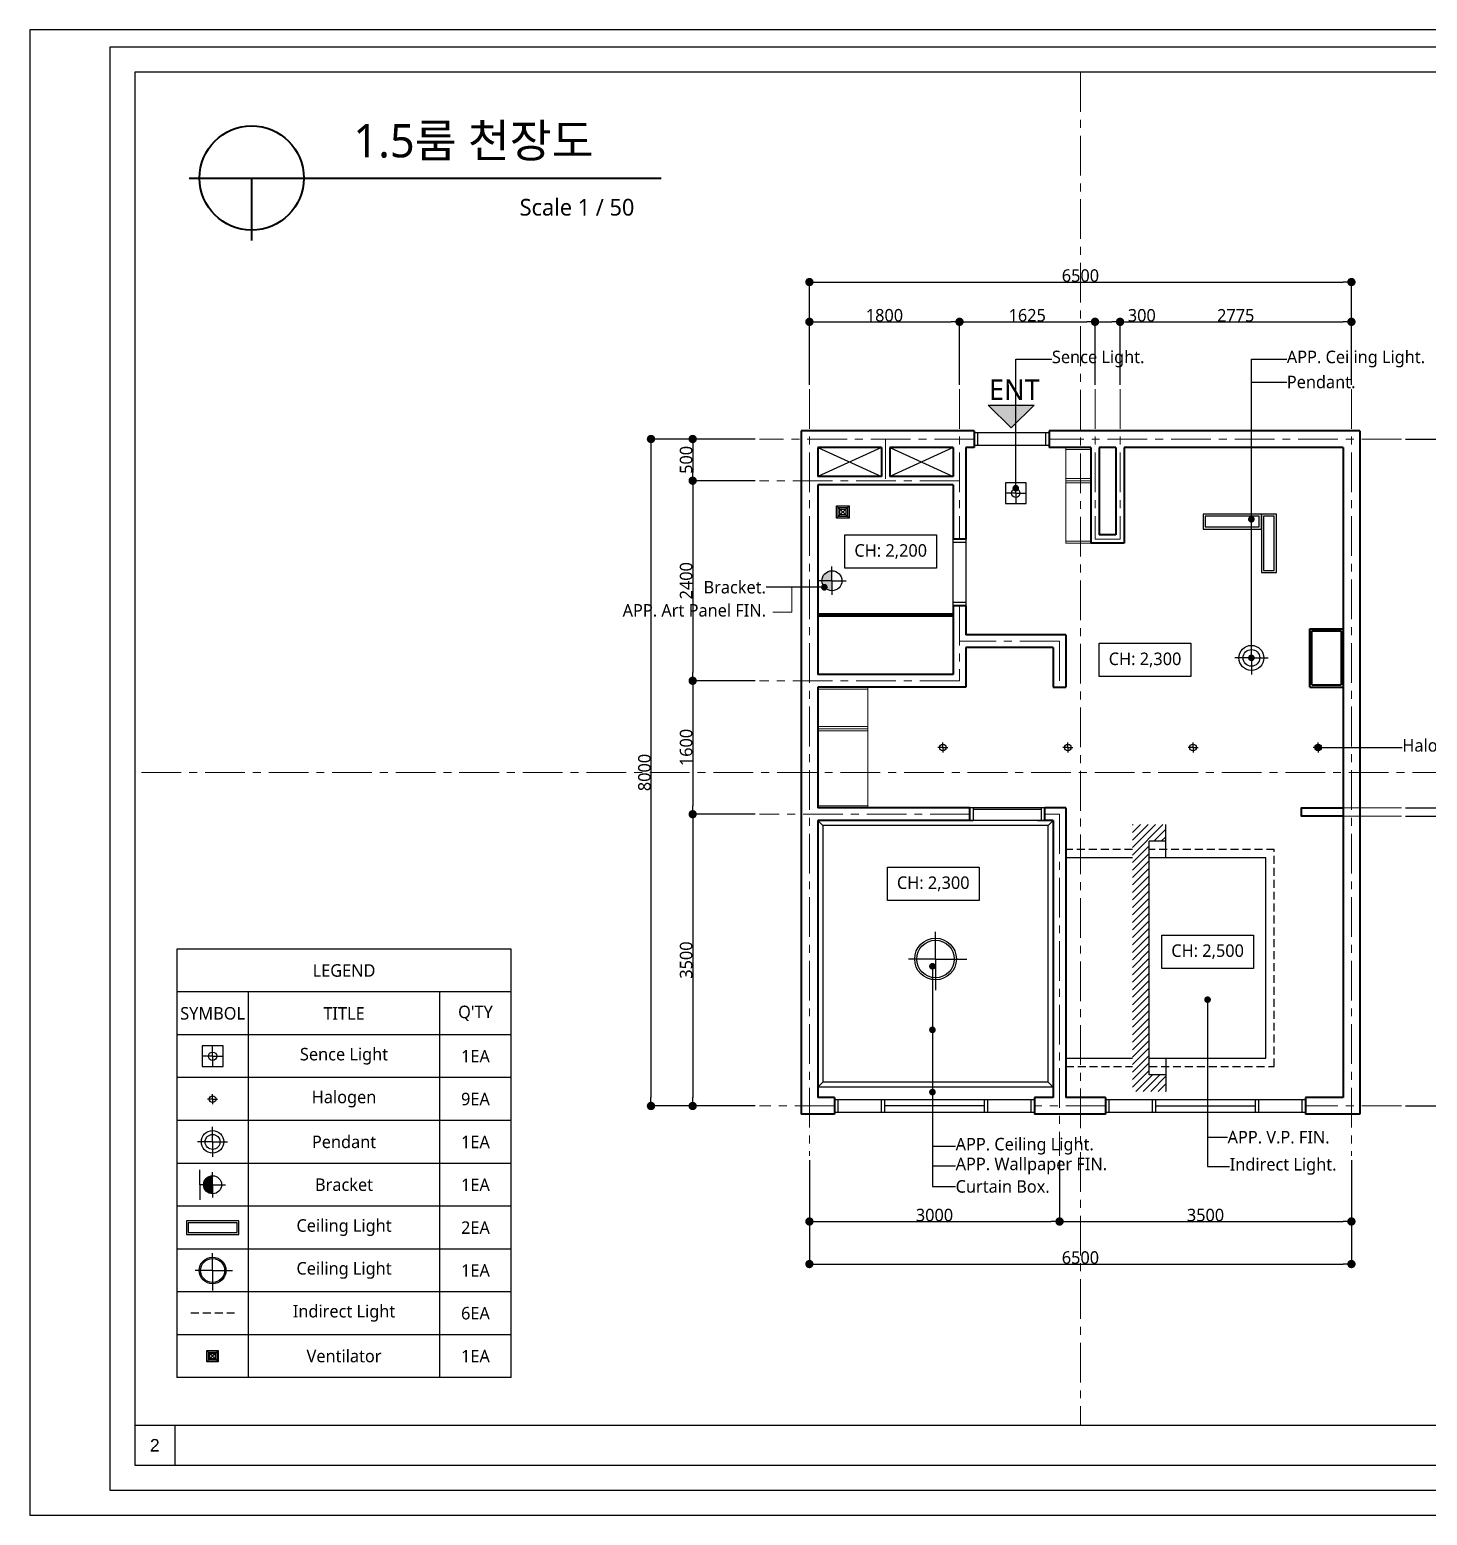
# Model space of a CAD drawing. Header units: millimetres. Extents: x 0 to 25200, y 0 to 17820.
# Drawn here: x 0 to 16759, y 0 to 17820 of the extents above; entities that cross this region are included whole.
import ezdxf
from ezdxf import colors
from ezdxf.entities.mleader import LeaderData, LeaderLine
from ezdxf.math import Vec2, Vec3

# ---------------------------------------------------------------- set-up
doc = ezdxf.new("R2010")
doc.units = ezdxf.units.MM
doc.header["$LTSCALE"] = 15
doc.header["$PDMODE"] = 34
doc.linetypes.add('CENTER', pattern=[50.8, 31.75, -6.35, 6.35, -6.35])
doc.linetypes.add('HIDDEN', pattern=[9.525, 6.35, -3.175])
for name, color, linetype in [('void', 5, 'Continuous'), ('문-창문', 4, 'Continuous'), ('실선', 7, 'Continuous'), ('제도영역', 7, 'Continuous'), ('틀', 7, 'Continuous')]:
    doc.layers.add(name, color=color, linetype=linetype)
for name, color, linetype, lineweight in [('가구', 4, 'Continuous', 20), ('내벽선', 4, 'Continuous', 40), ('도면명', 3, 'Continuous', 40), ('문자', 3, 'Continuous', 20), ('벽체선', 2, 'Continuous', 40), ('벽체중심선', 1, 'CENTER', 9), ('보조선', 1, 'Continuous', 9), ('조명', 6, 'Continuous', 25), ('중심선', 1, 'CENTER', 9), ('치수보조선', 7, 'Continuous', 9)]:
    doc.layers.add(name, color=color, linetype=linetype, lineweight=lineweight)
doc.styles.add('H1', font='malgun.ttf', dxfattribs={"height": 150})
doc.styles.add('H2', font='malgun.ttf')
doc.styles.get("Standard").update_dxf_attribs({"font": 'arial.ttf'})
doc.dimstyles.new('서현', dxfattribs={"dimtxt": 150, "dimasz": 100, "dimexe": 1.25, "dimexo": 50, "dimgap": 0.065, "dimtad": 1, "dimdec": 4, "dimdsep": 46, "dimtxsty": 'H1', "dimblk": 'DOT', "dimcen": 2.5, "dimclrd": 256, "dimadec": 0, "dimazin": 0, "dimtfac": 1, "dimtdec": 4, "dimtmove": 0, "dimatfit": 3, "dimldrblk": 'DOT', "dimfxl": 1, "dimarcsym": 0})

# ---------------------------------------------------------------- blocks, each defined once
blk = doc.blocks.new('_Dot')
at = {"color": 0, "linetype": 'ByBlock', "lineweight": -2}
blk.add_line((-0.5, 0), (-1, 0), dxfattribs=at)
at = {"color": 0, "linetype": 'ByBlock', "const_width": 0.5}
blk.add_lwpolyline([(-0.25, 0, 1), (0.25, 0, 1)], format="xyb", close=True, dxfattribs=at)
blk = doc.blocks.new('*D1')
at = {"layer": 'Defpoints', "color": 0, "transparency": 16777216}
for p in [(15850, 14793), (9350, 13510), (15850, 13510)]:
    blk.add_point(p, dxfattribs=at)
at = {"layer": '치수보조선', "color": 0, "lineweight": -2, "transparency": 16777216}
for p, q in [((9350, 13560), (9350, 14794)), ((15850, 13560), (15850, 14794))]:
    blk.add_line(p, q, dxfattribs=at)
at = {"layer": '치수보조선', "lineweight": -2, "transparency": 16777216}
blk.add_line((9450, 14793), (15750, 14793), dxfattribs=at)
at = {"layer": '치수보조선', "lineweight": -2, "transparency": 16777216, "xscale": 100, "yscale": 100, "zscale": 100, "rotation": 180}
blk.add_blockref('_Dot', (9350, 14793), dxfattribs=at)
at = {"layer": '치수보조선', "lineweight": -2, "transparency": 16777216, "xscale": 100, "yscale": 100, "zscale": 100}
blk.add_blockref('_Dot', (15850, 14793), dxfattribs=at)
at = {"layer": '치수보조선', "color": 0, "transparency": 16777216, "insert": (12600, 14870), "char_height": 150, "attachment_point": 5, "style": 'H1'}
blk.add_mtext('6500', dxfattribs=at)
blk = doc.blocks.new('*D2')
at = {"layer": 'Defpoints', "color": 0, "transparency": 16777216}
for p in [(11150, 14316), (9350, 13510), (11150, 13510)]:
    blk.add_point(p, dxfattribs=at)
at = {"layer": '치수보조선', "color": 0, "lineweight": -2, "transparency": 16777216}
for p, q in [((9350, 13560), (9350, 14317)), ((11150, 13560), (11150, 14317))]:
    blk.add_line(p, q, dxfattribs=at)
at = {"layer": '치수보조선', "lineweight": -2, "transparency": 16777216}
blk.add_line((9450, 14316), (11050, 14316), dxfattribs=at)
at = {"layer": '치수보조선', "lineweight": -2, "transparency": 16777216, "xscale": 100, "yscale": 100, "zscale": 100, "rotation": 180}
blk.add_blockref('_Dot', (9350, 14316), dxfattribs=at)
at = {"layer": '치수보조선', "lineweight": -2, "transparency": 16777216, "xscale": 100, "yscale": 100, "zscale": 100}
blk.add_blockref('_Dot', (11150, 14316), dxfattribs=at)
at = {"layer": '치수보조선', "color": 0, "transparency": 16777216, "insert": (10250, 14394), "char_height": 150, "attachment_point": 5, "style": 'H1'}
blk.add_mtext('1800', dxfattribs=at)
blk = doc.blocks.new('*D3')
at = {"layer": 'Defpoints', "color": 0, "transparency": 16777216}
for p in [(12775, 14316), (11150, 13510), (12775, 13510)]:
    blk.add_point(p, dxfattribs=at)
at = {"layer": '치수보조선', "color": 0, "lineweight": -2, "transparency": 16777216}
for p, q in [((11150, 13560), (11150, 14318)), ((12775, 13560), (12775, 14318))]:
    blk.add_line(p, q, dxfattribs=at)
at = {"layer": '치수보조선', "lineweight": -2, "transparency": 16777216}
blk.add_line((11250, 14316), (12675, 14316), dxfattribs=at)
at = {"layer": '치수보조선', "lineweight": -2, "transparency": 16777216, "xscale": 100, "yscale": 100, "zscale": 100, "rotation": 180}
blk.add_blockref('_Dot', (11150, 14316), dxfattribs=at)
at = {"layer": '치수보조선', "lineweight": -2, "transparency": 16777216, "xscale": 100, "yscale": 100, "zscale": 100}
blk.add_blockref('_Dot', (12775, 14316), dxfattribs=at)
at = {"layer": '치수보조선', "color": 0, "transparency": 16777216, "insert": (11962, 14394), "char_height": 150, "attachment_point": 5, "style": 'H1'}
blk.add_mtext('1625', dxfattribs=at)
blk = doc.blocks.new('*D4')
at = {"layer": 'Defpoints', "color": 0, "transparency": 16777216}
for p in [(13075, 14316), (12775, 13510), (13075, 13510)]:
    blk.add_point(p, dxfattribs=at)
at = {"layer": '치수보조선', "color": 0, "lineweight": -2, "transparency": 16777216}
for p, q in [((12775, 13560), (12775, 14317)), ((13075, 13560), (13075, 14317))]:
    blk.add_line(p, q, dxfattribs=at)
at = {"layer": '치수보조선', "lineweight": -2, "transparency": 16777216}
for p, q in [((12875, 14316), (12975, 14316)), ((13075, 14316), (13498, 14316))]:
    blk.add_line(p, q, dxfattribs=at)
at = {"layer": '치수보조선', "lineweight": -2, "transparency": 16777216, "xscale": 100, "yscale": 100, "zscale": 100, "rotation": 180}
blk.add_blockref('_Dot', (12775, 14316), dxfattribs=at)
at = {"layer": '치수보조선', "lineweight": -2, "transparency": 16777216, "xscale": 100, "yscale": 100, "zscale": 100}
blk.add_blockref('_Dot', (13075, 14316), dxfattribs=at)
at = {"layer": '치수보조선', "color": 0, "transparency": 16777216, "insert": (13336, 14393), "char_height": 150, "attachment_point": 5, "style": 'H1'}
blk.add_mtext('300', dxfattribs=at)
blk = doc.blocks.new('*D5')
at = {"layer": 'Defpoints', "color": 0, "transparency": 16777216}
for p in [(15850, 14316), (13075, 13510), (15850, 13510)]:
    blk.add_point(p, dxfattribs=at)
at = {"layer": '치수보조선', "color": 0, "lineweight": -2, "transparency": 16777216}
for p, q in [((13075, 13560), (13075, 14317)), ((15850, 13560), (15850, 14317))]:
    blk.add_line(p, q, dxfattribs=at)
at = {"layer": '치수보조선', "lineweight": -2, "transparency": 16777216}
blk.add_line((13175, 14316), (15750, 14316), dxfattribs=at)
at = {"layer": '치수보조선', "lineweight": -2, "transparency": 16777216, "xscale": 100, "yscale": 100, "zscale": 100, "rotation": 180}
blk.add_blockref('_Dot', (13075, 14316), dxfattribs=at)
at = {"layer": '치수보조선', "lineweight": -2, "transparency": 16777216, "xscale": 100, "yscale": 100, "zscale": 100}
blk.add_blockref('_Dot', (15850, 14316), dxfattribs=at)
at = {"layer": '치수보조선', "color": 0, "transparency": 16777216, "insert": (14462, 14393), "char_height": 150, "attachment_point": 5, "style": 'H1'}
blk.add_mtext('2775', dxfattribs=at)
blk = doc.blocks.new('*D6')
at = {"layer": 'Defpoints', "color": 0, "transparency": 16777216}
for p in [(8750, 12910), (7450, 4910), (8750, 4910)]:
    blk.add_point(p, dxfattribs=at)
at = {"layer": '치수보조선', "color": 0, "lineweight": -2, "transparency": 16777216}
for p, q in [((8700, 12910), (7449, 12910)), ((8700, 4910), (7449, 4910))]:
    blk.add_line(p, q, dxfattribs=at)
at = {"layer": '치수보조선', "lineweight": -2, "transparency": 16777216}
blk.add_line((7450, 12810), (7450, 5010), dxfattribs=at)
at = {"layer": '치수보조선', "lineweight": -2, "transparency": 16777216, "xscale": 100, "yscale": 100, "zscale": 100}
for p, rotation in [((7450, 12910), 90), ((7450, 4910), 270)]:
    blk.add_blockref('_Dot', p, dxfattribs=dict(at, rotation=rotation))
at = {"layer": '치수보조선', "color": 0, "transparency": 16777216, "insert": (7372, 8910), "char_height": 150, "attachment_point": 5, "rotation": 90, "style": 'H1'}
blk.add_mtext('8000', dxfattribs=at)
blk = doc.blocks.new('*D7')
at = {"layer": 'Defpoints', "color": 0, "transparency": 16777216}
for p in [(8750, 12910), (7950, 12410), (8750, 12410)]:
    blk.add_point(p, dxfattribs=at)
at = {"layer": '치수보조선', "color": 0, "lineweight": -2, "transparency": 16777216}
for p, q in [((8700, 12910), (7949, 12910)), ((8700, 12410), (7949, 12410))]:
    blk.add_line(p, q, dxfattribs=at)
at = {"layer": '치수보조선', "lineweight": -2, "transparency": 16777216}
blk.add_line((7950, 12810), (7950, 12510), dxfattribs=at)
at = {"layer": '치수보조선', "lineweight": -2, "transparency": 16777216, "xscale": 100, "yscale": 100, "zscale": 100}
for p, rotation in [((7950, 12910), 90), ((7950, 12410), 270)]:
    blk.add_blockref('_Dot', p, dxfattribs=dict(at, rotation=rotation))
at = {"layer": '치수보조선', "color": 0, "transparency": 16777216, "insert": (7872, 12660), "char_height": 150, "attachment_point": 5, "rotation": 90, "style": 'H1'}
blk.add_mtext('500', dxfattribs=at)
blk = doc.blocks.new('*D8')
at = {"layer": 'Defpoints', "color": 0, "transparency": 16777216}
for p in [(8750, 12410), (7950, 10010), (8750, 10010)]:
    blk.add_point(p, dxfattribs=at)
at = {"layer": '치수보조선', "color": 0, "lineweight": -2, "transparency": 16777216}
for p, q in [((8700, 12410), (7949, 12410)), ((8700, 10010), (7949, 10010))]:
    blk.add_line(p, q, dxfattribs=at)
at = {"layer": '치수보조선', "lineweight": -2, "transparency": 16777216}
blk.add_line((7950, 12310), (7950, 10110), dxfattribs=at)
at = {"layer": '치수보조선', "lineweight": -2, "transparency": 16777216, "xscale": 100, "yscale": 100, "zscale": 100}
for p, rotation in [((7950, 12410), 90), ((7950, 10010), 270)]:
    blk.add_blockref('_Dot', p, dxfattribs=dict(at, rotation=rotation))
at = {"layer": '치수보조선', "color": 0, "transparency": 16777216, "insert": (7872, 11210), "char_height": 150, "attachment_point": 5, "rotation": 90, "style": 'H1'}
blk.add_mtext('2400', dxfattribs=at)
blk = doc.blocks.new('*D9')
at = {"layer": 'Defpoints', "color": 0, "transparency": 16777216}
for p in [(8750, 10010), (7950, 8410), (8750, 8410)]:
    blk.add_point(p, dxfattribs=at)
at = {"layer": '치수보조선', "color": 0, "lineweight": -2, "transparency": 16777216}
for p, q in [((8700, 10010), (7949, 10010)), ((8700, 8410), (7949, 8410))]:
    blk.add_line(p, q, dxfattribs=at)
at = {"layer": '치수보조선', "lineweight": -2, "transparency": 16777216}
blk.add_line((7950, 9910), (7950, 8510), dxfattribs=at)
at = {"layer": '치수보조선', "lineweight": -2, "transparency": 16777216, "xscale": 100, "yscale": 100, "zscale": 100}
for p, rotation in [((7950, 10010), 90), ((7950, 8410), 270)]:
    blk.add_blockref('_Dot', p, dxfattribs=dict(at, rotation=rotation))
at = {"layer": '치수보조선', "color": 0, "transparency": 16777216, "insert": (7872, 9210), "char_height": 150, "attachment_point": 5, "rotation": 90, "style": 'H1'}
blk.add_mtext('1600', dxfattribs=at)
blk = doc.blocks.new('*D10')
at = {"layer": 'Defpoints', "color": 0, "transparency": 16777216}
for p in [(8750, 8410), (7950, 4910), (8750, 4910)]:
    blk.add_point(p, dxfattribs=at)
at = {"layer": '치수보조선', "color": 0, "lineweight": -2, "transparency": 16777216}
for p, q in [((8700, 8410), (7949, 8410)), ((8700, 4910), (7949, 4910))]:
    blk.add_line(p, q, dxfattribs=at)
at = {"layer": '치수보조선', "lineweight": -2, "transparency": 16777216}
blk.add_line((7950, 8310), (7950, 5010), dxfattribs=at)
at = {"layer": '치수보조선', "lineweight": -2, "transparency": 16777216, "xscale": 100, "yscale": 100, "zscale": 100}
for p, rotation in [((7950, 8410), 90), ((7950, 4910), 270)]:
    blk.add_blockref('_Dot', p, dxfattribs=dict(at, rotation=rotation))
at = {"layer": '치수보조선', "color": 0, "transparency": 16777216, "insert": (7872, 6660), "char_height": 150, "attachment_point": 5, "rotation": 90, "style": 'H1'}
blk.add_mtext('3500', dxfattribs=at)
blk = doc.blocks.new('*D11')
at = {"layer": 'Defpoints', "color": 0, "transparency": 16777216}
for p in [(9350, 4310), (15850, 4310), (15850, 3014)]:
    blk.add_point(p, dxfattribs=at)
at = {"layer": '치수보조선', "color": 0, "lineweight": -2, "transparency": 16777216}
for p, q in [((9350, 4260), (9350, 3013)), ((15850, 4260), (15850, 3013))]:
    blk.add_line(p, q, dxfattribs=at)
at = {"layer": '치수보조선', "lineweight": -2, "transparency": 16777216}
blk.add_line((9450, 3014), (15750, 3014), dxfattribs=at)
at = {"layer": '치수보조선', "lineweight": -2, "transparency": 16777216, "xscale": 100, "yscale": 100, "zscale": 100, "rotation": 180}
blk.add_blockref('_Dot', (9350, 3014), dxfattribs=at)
at = {"layer": '치수보조선', "lineweight": -2, "transparency": 16777216, "xscale": 100, "yscale": 100, "zscale": 100}
blk.add_blockref('_Dot', (15850, 3014), dxfattribs=at)
at = {"layer": '치수보조선', "color": 0, "transparency": 16777216, "insert": (12600, 3091), "char_height": 150, "attachment_point": 5, "style": 'H1'}
blk.add_mtext('6500', dxfattribs=at)
blk = doc.blocks.new('*D12')
at = {"layer": 'Defpoints', "color": 0, "transparency": 16777216}
for p in [(9350, 4310), (12350, 4310), (12350, 3524)]:
    blk.add_point(p, dxfattribs=at)
at = {"layer": '치수보조선', "color": 0, "lineweight": -2, "transparency": 16777216}
for p, q in [((9350, 4260), (9350, 3523)), ((12350, 4260), (12350, 3523))]:
    blk.add_line(p, q, dxfattribs=at)
at = {"layer": '치수보조선', "lineweight": -2, "transparency": 16777216}
blk.add_line((9450, 3524), (12250, 3524), dxfattribs=at)
at = {"layer": '치수보조선', "lineweight": -2, "transparency": 16777216, "xscale": 100, "yscale": 100, "zscale": 100, "rotation": 180}
blk.add_blockref('_Dot', (9350, 3524), dxfattribs=at)
at = {"layer": '치수보조선', "lineweight": -2, "transparency": 16777216, "xscale": 100, "yscale": 100, "zscale": 100}
blk.add_blockref('_Dot', (12350, 3524), dxfattribs=at)
at = {"layer": '치수보조선', "color": 0, "transparency": 16777216, "insert": (10850, 3601), "char_height": 150, "attachment_point": 5, "style": 'H1'}
blk.add_mtext('3000', dxfattribs=at)
blk = doc.blocks.new('*D13')
at = {"layer": 'Defpoints', "color": 0, "transparency": 16777216}
for p in [(12350, 4310), (15850, 4310), (15850, 3524)]:
    blk.add_point(p, dxfattribs=at)
at = {"layer": '치수보조선', "color": 0, "lineweight": -2, "transparency": 16777216}
for p, q in [((12350, 4260), (12350, 3523)), ((15850, 4260), (15850, 3523))]:
    blk.add_line(p, q, dxfattribs=at)
at = {"layer": '치수보조선', "lineweight": -2, "transparency": 16777216}
blk.add_line((12450, 3524), (15750, 3524), dxfattribs=at)
at = {"layer": '치수보조선', "lineweight": -2, "transparency": 16777216, "xscale": 100, "yscale": 100, "zscale": 100, "rotation": 180}
blk.add_blockref('_Dot', (12350, 3524), dxfattribs=at)
at = {"layer": '치수보조선', "lineweight": -2, "transparency": 16777216, "xscale": 100, "yscale": 100, "zscale": 100}
blk.add_blockref('_Dot', (15850, 3524), dxfattribs=at)
at = {"layer": '치수보조선', "color": 0, "transparency": 16777216, "insert": (14100, 3601), "char_height": 150, "attachment_point": 5, "style": 'H1'}
blk.add_mtext('3500', dxfattribs=at)
blk = doc.blocks.new('*D15')
at = {"layer": 'Defpoints', "color": 0, "transparency": 16777216}
for p in [(16450, 12910), (16450, 4910), (17750, 4910)]:
    blk.add_point(p, dxfattribs=at)
at = {"layer": '치수보조선', "color": 0, "lineweight": -2, "transparency": 16777216}
for p, q in [((16500, 12910), (17751, 12910)), ((16500, 4910), (17751, 4910))]:
    blk.add_line(p, q, dxfattribs=at)
at = {"layer": '치수보조선', "lineweight": -2, "transparency": 16777216}
blk.add_line((17750, 12810), (17750, 5010), dxfattribs=at)
at = {"layer": '치수보조선', "lineweight": -2, "transparency": 16777216, "xscale": 100, "yscale": 100, "zscale": 100}
for p, rotation in [((17750, 12910), 90), ((17750, 4910), 270)]:
    blk.add_blockref('_Dot', p, dxfattribs=dict(at, rotation=rotation))
at = {"layer": '치수보조선', "color": 0, "transparency": 16777216, "insert": (17672, 8910), "char_height": 150, "attachment_point": 5, "rotation": 90, "style": 'H1'}
blk.add_mtext('8000', dxfattribs=at)
blk = doc.blocks.new('*D16')
at = {"layer": 'Defpoints', "color": 0, "transparency": 16777216}
for p in [(16450, 12910), (16450, 8485), (17250, 8485)]:
    blk.add_point(p, dxfattribs=at)
at = {"layer": '치수보조선', "color": 0, "lineweight": -2, "transparency": 16777216}
for p, q in [((16500, 12910), (17251, 12910)), ((16500, 8485), (17251, 8485))]:
    blk.add_line(p, q, dxfattribs=at)
at = {"layer": '치수보조선', "lineweight": -2, "transparency": 16777216}
blk.add_line((17250, 12810), (17250, 8585), dxfattribs=at)
at = {"layer": '치수보조선', "lineweight": -2, "transparency": 16777216, "xscale": 100, "yscale": 100, "zscale": 100}
for p, rotation in [((17250, 12910), 90), ((17250, 8485), 270)]:
    blk.add_blockref('_Dot', p, dxfattribs=dict(at, rotation=rotation))
at = {"layer": '치수보조선', "color": 0, "transparency": 16777216, "insert": (17172, 10698), "char_height": 150, "attachment_point": 5, "rotation": 90, "style": 'H1'}
blk.add_mtext('4425', dxfattribs=at)
blk = doc.blocks.new('*D17')
at = {"layer": 'Defpoints', "color": 0, "transparency": 16777216}
for p in [(16450, 8485), (16450, 8385), (17251, 8385)]:
    blk.add_point(p, dxfattribs=at)
at = {"layer": '치수보조선', "lineweight": -2, "transparency": 16777216}
for p, q in [((17251, 8585), (17251, 8685)), ((17251, 8485), (17251, 8385)), ((17251, 8285), (17251, 7871))]:
    blk.add_line(p, q, dxfattribs=at)
at = {"layer": '치수보조선', "color": 0, "lineweight": -2, "transparency": 16777216}
for p, q in [((16500, 8485), (17253, 8485)), ((16500, 8385), (17253, 8385))]:
    blk.add_line(p, q, dxfattribs=at)
at = {"layer": '치수보조선', "lineweight": -2, "transparency": 16777216, "xscale": 100, "yscale": 100, "zscale": 100}
for p, rotation in [((17251, 8485), 270), ((17251, 8385), 90)]:
    blk.add_blockref('_Dot', p, dxfattribs=dict(at, rotation=rotation))
at = {"layer": '치수보조선', "color": 0, "transparency": 16777216, "insert": (17173, 8028), "char_height": 150, "attachment_point": 5, "rotation": 90, "style": 'H1'}
blk.add_mtext('100', dxfattribs=at)
blk = doc.blocks.new('*D18')
at = {"layer": 'Defpoints', "color": 0, "transparency": 16777216}
for p in [(16450, 8385), (16450, 4910), (17251, 4910)]:
    blk.add_point(p, dxfattribs=at)
at = {"layer": '치수보조선', "color": 0, "lineweight": -2, "transparency": 16777216}
for p, q in [((16500, 8385), (17253, 8385)), ((16500, 4910), (17253, 4910))]:
    blk.add_line(p, q, dxfattribs=at)
at = {"layer": '치수보조선', "lineweight": -2, "transparency": 16777216}
blk.add_line((17251, 8285), (17251, 5010), dxfattribs=at)
at = {"layer": '치수보조선', "lineweight": -2, "transparency": 16777216, "xscale": 100, "yscale": 100, "zscale": 100}
for p, rotation in [((17251, 8385), 90), ((17251, 4910), 270)]:
    blk.add_blockref('_Dot', p, dxfattribs=dict(at, rotation=rotation))
at = {"layer": '치수보조선', "color": 0, "transparency": 16777216, "insert": (17174, 6648), "char_height": 150, "attachment_point": 5, "rotation": 90, "style": 'H1'}
blk.add_mtext('3475', dxfattribs=at)

msp = doc.modelspace()

# ---------------------------------------------------------------- hatches: boundary and pattern name
at = {"layer": '제도영역'}
h = msp.add_hatch(color=256, dxfattribs=at)
h.dxf.hatch_style = 1
h.paths.add_polyline_path([(12045, 13317.5), (11495, 13317.5), (11770, 13042.5)])
at = {"layer": '조명'}
h = msp.add_hatch(color=256, dxfattribs=at)
h.dxf.hatch_style = 1
h.paths.add_polyline_path([(9620, 11330, 0.4142135624), (9500, 11210), (9620, 11210)])
h.paths.add_polyline_path([(9620, 11210), (9500, 11210, 0.4142135624), (9620, 11090)])
h = msp.add_hatch(dxfattribs=at)
h.set_pattern_fill('ANSI31', color=256, scale=20)
h.set_pattern_definition([(45, (2300, 1485), (-44.90128, 44.90128), [])])
h.paths.add_polyline_path([(13625, 8285), (13225, 8285), (13225, 7885), (13425, 7885), (13425, 8085), (13625, 8085)])
h.paths.add_polyline_path([(13425, 7885), (13225, 7885), (13225, 5485), (13425, 5485)])
h.paths.add_polyline_path([(13625, 5285), (13425, 5285), (13425, 5485), (13225, 5485), (13225, 5085), (13625, 5085)])
h = msp.add_hatch(color=256, dxfattribs=at)
h.dxf.hatch_style = 1
h.paths.add_polyline_path([(2193.21732, 4072.78081, 0.4142135624), (2085.21732, 3964.78081), (2193.21732, 3964.78081)])
h.paths.add_polyline_path([(2193.21732, 3964.78081), (2085.21732, 3964.78081, 0.4142135624), (2193.21732, 3856.78081)])

# ---------------------------------------------------------------- linework, layer by layer
at = {"layer": 'void'}
for p, q in [((10212.5, 12810), (9450, 12460)), ((9450, 12810), (10212.5, 12460)), ((10312.5, 12810), (11075, 12460)), ((11075, 12810), (10312.5, 12460))]:
    msp.add_line(p, q, dxfattribs=at)
at = {"layer": '가구'}
for p, q in [((12725, 12810), (12425, 12810)), ((12425, 12810), (12425, 11660)), ((12725, 12785), (12425, 12785)), ((12725, 11660), (12725, 12810)), ((12425, 12435), (12725, 12435)), ((12425, 12410), (12725, 12410)), ((12425, 12385), (12725, 12385)), ((12425, 11685), (12725, 11685)), ((12425, 11660), (12725, 11660)), ((9450, 9935), (10050, 9935)), ((9450, 8485), (9450, 9935)), ((9450, 9910), (10050, 9910)), ((10050, 9935), (10050, 8485)), ((10050, 9460), (9450, 9460)), ((10050, 9435), (9450, 9435)), ((10050, 9410), (9450, 9410)), ((10050, 8510), (9450, 8510)), ((10050, 8485), (9450, 8485))]:
    msp.add_line(p, q, dxfattribs=at)
at = {"layer": '내벽선'}
for p, q in [((10375, 10810), (9450, 10810)), ((10375, 10785), (9450, 10785)), ((11075, 10810), (10375, 10810)), ((10375, 10810), (10375, 10785)), ((11075, 10785), (10375, 10785)), ((10975, 10810), (10975, 10785)), ((15350, 10635), (15750, 10635)), ((15350, 9935), (15350, 10635)), ((15375, 10610), (15725, 10610)), ((15375, 9960), (15375, 10610)), ((15725, 10610), (15725, 9960)), ((15750, 10635), (15750, 9935)), ((15350, 9935), (15750, 9935)), ((15375, 9960), (15725, 9960))]:
    msp.add_line(p, q, dxfattribs=at)
msp.add_lwpolyline([(15750, 8385), (15250, 8385), (15250, 8485), (15750, 8485)], close=True, dxfattribs=at)
at = {"layer": '도면명'}
for p, q in [((1911.46925, 16041.14258), (7571.7955, 16041.14258)), ((2661.46925, 16041.14258), (2661.46925, 15291.14258))]:
    msp.add_line(p, q, dxfattribs=at)
msp.add_circle((2661.46925, 16041.14258), 625, dxfattribs=at)
at = {"layer": '문-창문'}
for p, q in [((11325, 12985), (11325, 12835)), ((12185, 12985), (11325, 12985)), ((11325, 12835), (12225, 12835)), ((11365, 12985), (11365, 12835)), ((12225, 12985), (12185, 12985)), ((12185, 12835), (12185, 12985)), ((12225, 12835), (12225, 12985)), ((11075, 11710), (11225, 11710)), ((11075, 10910), (11075, 11710)), ((11075, 11672.5), (11225, 11672.5)), ((11225, 11710), (11225, 10910)), ((11225, 10947.5), (11075, 10947.5)), ((11225, 10910), (11075, 10910)), ((12175, 8485), (11275, 8485)), ((11275, 8485), (11275, 8335)), ((11315, 8485), (11315, 8335)), ((12135, 8465), (11315, 8465)), ((12135, 8335), (12135, 8485)), ((12175, 8335), (12175, 8485)), ((11275, 8335), (11315, 8335)), ((12085, 8335), (12175, 8335)), ((12050, 4985), (9650, 4985)), ((9650, 4985), (9650, 4835)), ((9650, 4835), (12050, 4835)), ((9690, 4985), (9690, 4835)), ((10210, 4985), (10210, 4835)), ((10250, 4985), (10250, 4835)), ((11450, 4910), (10250, 4910)), ((11450, 4835), (11450, 4985)), ((11490, 4835), (11490, 4985)), ((12010, 4835), (12010, 4985)), ((12050, 4835), (12050, 4985)), ((15300, 4985), (12900, 4985)), ((12900, 4985), (12900, 4835)), ((12900, 4835), (15300, 4835)), ((12940, 4985), (12940, 4835)), ((13460, 4985), (13460, 4835)), ((13500, 4985), (13500, 4835)), ((13500, 4910), (14700, 4910)), ((14700, 4835), (14700, 4985)), ((14740, 4835), (14740, 4985)), ((15260, 4835), (15260, 4985)), ((15300, 4835), (15300, 4985))]:
    msp.add_line(p, q, dxfattribs=at)
at = {"layer": '문자'}
for p, q in [((9137.8837, 10831.6923), (9137.8837, 11131.6923)), ((8910.65059, 10831.6923), (9137.8837, 10831.6923))]:
    msp.add_line(p, q, dxfattribs=at)
at = {"layer": '벽체선'}
for p, q in [((9250, 13010), (9250, 4810)), ((11325, 13010), (9250, 13010)), ((11325, 13010), (11325, 12810)), ((15950, 13010), (12225, 13010)), ((12225, 13010), (12225, 12810)), ((15950, 13010), (15950, 4810)), ((9450, 12810), (9450, 12460)), ((10212.5, 12810), (9450, 12810)), ((10212.5, 12810), (10212.5, 12460)), ((11075, 12810), (10312.5, 12810)), ((10312.5, 12810), (10312.5, 12460)), ((11075, 12810), (11075, 12460)), ((11225, 12810), (11225, 11710)), ((11325, 12810), (11225, 12810)), ((12725, 12810), (12225, 12810)), ((12725, 12810), (12725, 11660)), ((12825, 12810), (12825, 11760)), ((13025, 12810), (12825, 12810)), ((13025, 12810), (13025, 11760)), ((15750, 12810), (13125, 12810)), ((13125, 12810), (13125, 11660)), ((15750, 12810), (15750, 5010)), ((10212.5, 12460), (9450, 12460)), ((11075, 12360), (9450, 12360)), ((9450, 12360), (9450, 10085)), ((11075, 12460), (10312.5, 12460)), ((11075, 12360), (11075, 11710)), ((11225, 11710), (11075, 11710)), ((13125, 11660), (12725, 11660)), ((13025, 11760), (12825, 11760)), ((11225, 10910), (11075, 10910)), ((11075, 10910), (11075, 10085)), ((11225, 10910), (11225, 10560)), ((12425, 10560), (11225, 10560)), ((12425, 10560), (12425, 9935)), ((12275, 10410), (11225, 10410)), ((11225, 10410), (11225, 9935)), ((12275, 10410), (12275, 9935)), ((11075, 10085), (9450, 10085)), ((11225, 9935), (9450, 9935)), ((9450, 9935), (9450, 8485)), ((12275, 9935), (12425, 9935)), ((11275, 8485), (9450, 8485)), ((11275, 8335), (11275, 8485)), ((12425, 8485), (12175, 8485)), ((12175, 8335), (12175, 8485)), ((12425, 8485), (12425, 5010)), ((9450, 8335), (9450, 5010)), ((11275, 8335), (9450, 8335)), ((12275, 8335), (12175, 8335)), ((12275, 8335), (12275, 5010)), ((9650, 5010), (9450, 5010)), ((9650, 5010), (9650, 4810)), ((12275, 5010), (12050, 5010)), ((12050, 5010), (12050, 4810)), ((12900, 5010), (12425, 5010)), ((12900, 5010), (12900, 4810)), ((15750, 5010), (15300, 5010)), ((15300, 5010), (15300, 4810)), ((9650, 4810), (9250, 4810)), ((12900, 4810), (12050, 4810)), ((15950, 4810), (15300, 4810))]:
    msp.add_line(p, q, dxfattribs=at)
at = {"layer": '벽체중심선'}
for p, q in [((9350, 13510), (9350, 4310)), ((11150, 13510), (11150, 11710)), ((12775, 13510), (12775, 11710)), ((13075, 13510), (13075, 11710)), ((15850, 13510), (15850, 4310)), ((11325, 12910), (8750, 12910)), ((10262.5, 12910), (10262.5, 12410)), ((16450, 12910), (12225, 12910)), ((11150, 12410), (8750, 12410)), ((13075, 11710), (12775, 11710)), ((11150, 10910), (11150, 10010)), ((12350, 10485), (11150, 10485)), ((12350, 10485), (12350, 9935)), ((11150, 10010), (8750, 10010)), ((11275, 8410), (8750, 8410)), ((12350, 8410), (12175, 8410)), ((12350, 8410), (12350, 4310)), ((9650, 4910), (8750, 4910)), ((12900, 4910), (12050, 4910)), ((16450, 4910), (15300, 4910))]:
    msp.add_line(p, q, dxfattribs=at)
at = {"layer": '보조선'}
for p, q in [((15750, 8485), (16450, 8485)), ((15750, 8385), (16450, 8385))]:
    msp.add_line(p, q, dxfattribs=at)
at = {"layer": '실선'}
for p, q in [((11495, 13317.5), (12045, 13317.5)), ((11770, 13042.5), (11495, 13317.5)), ((12045, 13317.5), (11770, 13042.5)), ((5773.55486, 6791.1636), (1764.96732, 6791.1636)), ((1764.96732, 6791.1636), (1764.96732, 1652.19801)), ((5773.55486, 1652.19801), (5773.55486, 6791.1636)), ((5773.55486, 6277.26704), (1764.96732, 6277.26704)), ((2621.46159, 6277.26704), (2621.46159, 1652.19801)), ((4917.06059, 1652.19801), (4917.06059, 6277.26704)), ((5773.55486, 5763.37048), (1764.96732, 5763.37048)), ((5773.55486, 5249.47393), (1764.96732, 5249.47393)), ((5773.55486, 4735.57737), (1764.96732, 4735.57737)), ((5773.55486, 4221.68081), (1764.96732, 4221.68081)), ((5773.55486, 3707.78425), (1764.96732, 3707.78425)), ((5773.55486, 3193.88769), (1764.96732, 3193.88769)), ((5773.55486, 2679.99113), (1764.96732, 2679.99113)), ((5773.55486, 2166.09457), (1764.96732, 2166.09457)), ((5773.55486, 1652.19801), (1764.96732, 1652.19801))]:
    msp.add_line(p, q, dxfattribs=at)
for points in [[(10875, 11360), (9775, 11360), (9775, 11760), (10875, 11760)], [(13925, 10060), (12825, 10060), (12825, 10460), (13925, 10460)], [(11385, 7375), (10285, 7375), (10285, 7775), (11385, 7775)], [(14675, 6560), (13575, 6560), (13575, 6960), (14675, 6960)]]:
    msp.add_lwpolyline(points, close=True, dxfattribs=at)
at = {"layer": '조명'}
for p, q in [((11825, 12260), (11825, 12380)), ((11825, 12260), (11705, 12260)), ((11825, 12260), (11825, 12140)), ((11825, 12260), (11945, 12260)), ((9825, 12110), (9675, 11960)), ((9675, 12110), (9825, 11960)), ((9450, 11210), (9450, 11410)), ((9620, 11210), (9620, 11380)), ((9620, 11210), (9450, 11210)), ((9450, 11210), (9450, 11010)), ((9620, 11210), (9790, 11210)), ((9620, 11210), (9620, 11040)), ((14650, 10285), (14650, 10485)), ((14650, 10285), (14450, 10285)), ((14650, 10285), (14650, 10085)), ((14650, 10285), (14850, 10285)), ((10950, 9210), (10950, 9270)), ((12450, 9210), (12450, 9270)), ((13950, 9210), (13950, 9270)), ((15450, 9210), (15450, 9270)), ((10950, 9210), (10890, 9210)), ((10950, 9210), (11010, 9210)), ((10950, 9210), (10950, 9150)), ((12450, 9210), (12390, 9210)), ((12450, 9210), (12510, 9210)), ((12450, 9210), (12450, 9150)), ((13950, 9210), (13890, 9210)), ((13950, 9210), (14010, 9210)), ((13950, 9210), (13950, 9150)), ((15450, 9210), (15390, 9210)), ((15450, 9210), (15510, 9210)), ((15450, 9210), (15450, 9150)), ((15750, 9210), (15750, 9210)), ((15750, 9210), (15750, 9210)), ((15750, 9210), (15750, 9210)), ((12275, 8335), (9450, 8335)), ((9450, 8335), (9450, 5135)), ((9510, 8275), (9450, 8335)), ((9510, 8275), (9510, 5195)), ((12215, 8275), (9510, 8275)), ((12215, 8275), (12275, 8335)), ((12215, 5195), (12215, 8275)), ((12275, 5135), (12275, 8335)), ((13625, 7885), (13625, 8285)), ((13625, 8085), (13425, 8085)), ((13425, 5285), (13425, 8085)), ((10862.5, 6672.5), (10862.5, 6997.5)), ((10862.5, 6672.5), (10537.5, 6672.5)), ((10862.5, 6672.5), (11237.5, 6672.5)), ((10862.5, 6672.5), (10862.5, 6297.5)), ((2193.21732, 5506.47048), (2193.21732, 5626.47048)), ((2193.21732, 5506.47048), (2073.21732, 5506.47048)), ((2193.21732, 5506.47048), (2193.21732, 5386.47048)), ((2193.21732, 5506.47048), (2313.21732, 5506.47048)), ((13625, 5485), (13625, 5085)), ((9510, 5195), (9450, 5135)), ((12215, 5195), (9510, 5195)), ((12215, 5195), (12275, 5135)), ((13625, 5285), (13425, 5285)), ((2193.21732, 4992.57393), (2133.21732, 4992.57393)), ((2193.21732, 4992.57393), (2193.21732, 5052.57393)), ((2193.21732, 4992.57393), (2253.21732, 4992.57393)), ((2193.21732, 4992.57393), (2193.21732, 4932.57393)), ((12275, 5135), (9450, 5135)), ((2193.21732, 4478.67737), (2193.21732, 4658.67737)), ((2193.21732, 4478.67737), (2013.21732, 4478.67737)), ((2193.21732, 4478.67737), (2193.21732, 4298.67737)), ((2193.21732, 4478.67737), (2373.21732, 4478.67737)), ((2040.21732, 3964.78081), (2040.21732, 4144.78081)), ((2193.21732, 3964.78081), (2193.21732, 4117.78081)), ((2193.21732, 3964.78081), (2040.21732, 3964.78081)), ((2040.21732, 3964.78081), (2040.21732, 3784.78081)), ((2193.21732, 3964.78081), (2346.21732, 3964.78081)), ((2193.21732, 3964.78081), (2193.21732, 3811.78081)), ((2193.21732, 2936.98769), (2193.21732, 3144.98769)), ((2193.21732, 2936.98769), (1985.21732, 2936.98769)), ((2193.21732, 2936.98769), (2433.21732, 2936.98769)), ((2193.21732, 2936.98769), (2193.21732, 2696.98769)), ((2260.71732, 1976.69457), (2125.71732, 1841.69457)), ((2125.71732, 1976.69457), (2260.71732, 1841.69457))]:
    msp.add_line(p, q, dxfattribs=at)
at = {"layer": '조명', "linetype": 'HIDDEN'}
msp.add_line((2457.57132, 2423.09113), (1922.63958, 2423.09113), dxfattribs=at)
at = {"layer": '조명'}
for points in [[(11950, 12385), (11700, 12385), (11700, 12135), (11950, 12135)], [(9675, 12110), (9825, 12110), (9825, 11960), (9675, 11960)], [(9695, 12090), (9805, 12090), (9805, 11980), (9695, 11980)], [(9715, 12070), (9785, 12070), (9785, 12000), (9715, 12000)], [(14770, 11830), (14770, 12010), (14070, 12010), (14070, 11830)], [(14745, 11855), (14745, 11985), (14095, 11985), (14095, 11855)], [(14950, 12010), (14770, 12010), (14770, 11310), (14950, 11310)], [(14925, 11985), (14795, 11985), (14795, 11335), (14925, 11335)], [(2318.21732, 5631.47048), (2068.21732, 5631.47048), (2068.21732, 5381.47048), (2318.21732, 5381.47048)], [(2508.21732, 3369.88425), (2508.21732, 3531.88425), (1878.21732, 3531.88425), (1878.21732, 3369.88425)], [(2485.71732, 3392.38425), (2485.71732, 3509.38425), (1900.71732, 3509.38425), (1900.71732, 3392.38425)], [(2125.71732, 1976.69457), (2260.71732, 1976.69457), (2260.71732, 1841.69457), (2125.71732, 1841.69457)], [(2143.71732, 1958.69457), (2242.71732, 1958.69457), (2242.71732, 1859.69457), (2143.71732, 1859.69457)], [(2161.71732, 1940.69457), (2224.71732, 1940.69457), (2224.71732, 1877.69457), (2161.71732, 1877.69457)]]:
    msp.add_lwpolyline(points, close=True, dxfattribs=at)
at = {"layer": '조명', "linetype": 'HIDDEN'}
for points in [[(13225, 7985), (12425, 7985)], [(13425, 5385), (14925, 5385), (14925, 7985), (13425, 7985)], [(12425, 5385), (13225, 5385)]]:
    msp.add_lwpolyline(points, dxfattribs=at)
at = {"layer": '조명'}
for points in [[(13225, 7885), (12425, 7885), (12425, 5485), (13225, 5485)], [(13425, 5485), (14825, 5485), (14825, 7885), (13425, 7885)]]:
    msp.add_lwpolyline(points, dxfattribs=at)
for centre, radius in [((11825, 12260), 50), ((9620, 11210), 120), ((14650, 10285), 150), ((14650, 10285), 100), ((10950, 9210), 40), ((12450, 9210), 40), ((13950, 9210), 40), ((15450, 9210), 40), ((10862.5, 6672.5), 250), ((10862.5, 6672.5), 225), ((2193.21732, 5506.47048), 50), ((2193.21732, 4992.57393), 40), ((2193.21732, 4478.67737), 135), ((2193.21732, 4478.67737), 90), ((2193.21732, 3964.78081), 108), ((2193.21732, 2936.98769), 160), ((2193.21732, 2936.98769), 144)]:
    msp.add_circle(centre, radius, dxfattribs=at)
at = {"layer": '중심선'}
for p, q in [((12600, 17310), (12600, 1080)), ((21630, 8910), (1260, 8910))]:
    msp.add_line(p, q, dxfattribs=at)
at = {"layer": '틀'}
for p, q in [((25200, 17820), (0, 17820)), ((0, 17820), (0, 0)), ((24300, 17610), (960, 17610)), ((960, 17610), (960, 300)), ((24000, 17310), (1260, 17310)), ((1260, 17310), (1260, 600)), ((1260, 1080), (21630, 1080)), ((1740, 1080), (1740, 600)), ((1260, 600), (24000, 600)), ((960, 300), (24300, 300)), ((0, 0), (25200, 0))]:
    msp.add_line(p, q, dxfattribs=at)

# ---------------------------------------------------------------- texts
at = {"layer": '도면명', "linetype": 'Continuous', "ltscale": 0.5, "attachment_point": 1, "style": 'H2'}
for s, width, insert, char_height in [('1.5룸 천장도', 3397.5340454, (3881.22923, 16688.73961), 400), ('Scale 1 / 50', 4778.391892, (5875.33225, 15790.50319), 200)]:
    msp.add_mtext_dynamic_manual_height_columns(s, width=width, gutter_width=15, heights=[0], dxfattribs=dict(at, insert=insert, char_height=char_height))
at = {"layer": '문자', "attachment_point": 1, "style": 'H1'}
for s, width, insert, char_height in [('ENT', 725, (11502.85179, 13627.65901), 250), ('APP. Art Panel FIN.', 1855.0944736, (7110.17455, 10930.35253), 150)]:
    msp.add_mtext_dynamic_manual_height_columns(s, width=width, gutter_width=750, heights=[0], dxfattribs=dict(at, insert=insert, char_height=char_height))
at = {"layer": '실선', "char_height": 150, "attachment_point": 5, "style": 'H1'}
for s, width, insert in [('CH: 2,200', 1100, (10325, 11560)), ('CH: 2,300', 1100, (13375, 10260)), ('CH: 2,300', 1100, (10835, 7575)), ('CH: 2,500', 1100, (14125, 6760)), ('LEGEND', 4008.5875344, (3769.26109, 6534.21532)), ('SYMBOL', 856.4942658, (2193.21446, 6020.31876)), ('TITLE', 2295.5990027, (3769.26109, 6020.31876)), ("Q'TY", 856.4942658, (5345.30773, 6020.31876)), ('Sence Light', 2295.5990027, (3769.26109, 5506.4222)), ('1EA', 856.4942658, (5345.30773, 5506.4222)), ('Halogen', 2295.5990027, (3769.26109, 4992.52565)), ('9EA ', 856.4942658, (5345.30773, 4992.52565)), ('Pendant', 2295.5990027, (3769.26109, 4478.62909)), ('1EA', 856.4942658, (5345.30773, 4478.62909)), ('Bracket', 2295.5990027, (3769.26109, 3964.73253)), ('1EA', 856.4942658, (5345.30773, 3964.73253)), ('Ceiling Light', 2295.5990027, (3769.26109, 3450.83597)), ('2EA', 856.4942658, (5345.30773, 3450.83597)), ('Ceiling Light', 2295.5990027, (3769.26109, 2936.93941)), ('1EA', 856.4942658, (5345.30773, 2936.93941)), ('Indirect Light', 2295.5990027, (3769.26109, 2423.04285)), ('6EA', 856.4942658, (5345.30773, 2423.04285)), ('Ventilator', 2295.5990027, (3769.26109, 1909.14629)), ('1EA', 856.4942658, (5345.30773, 1909.14629))]:
    msp.add_mtext_dynamic_manual_height_columns(s, width=width, gutter_width=750, heights=[0], dxfattribs=dict(at, insert=insert))
at = {"layer": '틀', "insert": (1500, 840), "char_height": 150, "attachment_point": 5}
msp.add_mtext_dynamic_manual_height_columns('2', width=480, gutter_width=750, heights=[475.30198], dxfattribs=at)

# ---------------------------------------------------------------- dimensions: what is measured, and where the dimension line sits
at = {"layer": '치수보조선'}
for base, p1, p2, picture, middle in [((15850, 14792.78386), (9350, 13510), (15850, 13510), '*D1', (12600, 14870.34547)), ((11150, 14316.19031), (9350, 13510), (11150, 13510), '*D2', (10250, 14394.15952)), ((12775, 14316.25), (11150, 13510), (12775, 13510), '*D3', (11962.5, 14394.21921)), ((13075, 14315.87777), (12775, 13510), (13075, 13510), '*D4', (13336.27424, 14393.43937)), ((15850, 14315.87777), (13075, 13510), (15850, 13510), '*D5', (14462.5, 14393.43937)), ((15850, 3013.75602), (9350, 4310), (15850, 4310), '*D11', (12600, 3091.31762)), ((12350, 3523.8017), (9350, 4310), (12350, 4310), '*D12', (10850, 3601.3633)), ((15850, 3523.8017), (12350, 4310), (15850, 4310), '*D13', (14100, 3601.3633))]:
    dim = msp.add_linear_dim(base=base, p1=p1, p2=p2, dimstyle='서현', dxfattribs=at)
    dim.commit()
    dim.dimension.update_dxf_attribs({"geometry": picture, "text_midpoint": middle})
for base, p1, p2, picture, middle in [((7450, 4910), (8750, 12910), (8750, 4910), '*D6', (7372.4384, 8910)), ((7950, 12410), (8750, 12910), (8750, 12410), '*D7', (7872.4384, 12660)), ((17750, 4910), (16450, 12910), (16450, 4910), '*D15', (17672.4384, 8910)), ((17250, 8485), (16450, 12910), (16450, 8485), '*D16', (17172.4384, 10697.5)), ((7950, 10010), (8750, 12410), (8750, 10010), '*D8', (7872.4384, 11210)), ((7950, 8410), (8750, 10010), (8750, 8410), '*D9', (7872.03079, 9210)), ((17251.25, 8385), (16450, 8485), (16450, 8385), '*D17', (17173.28079, 8027.90375)), ((7950, 4910), (8750, 8410), (8750, 4910), '*D10', (7872.4384, 6660)), ((17251.25, 4910), (16450, 8385), (16450, 4910), '*D18', (17173.6884, 6647.5))]:
    dim = msp.add_linear_dim(base=base, p1=p1, p2=p2, angle=90, dimstyle='서현', dxfattribs=at)
    dim.commit()
    dim.dimension.update_dxf_attribs({"geometry": picture, "text_midpoint": middle})

# ---------------------------------------------------------------- leaders
at = {"layer": '문자'}
ml = msp.add_multileader_mtext('Standard', dxfattribs=at)
ml.set_content('Sence Light.', color=256, style='H1')
ml.set_leader_properties()
ml.set_arrow_properties(name='DOT')
ml.build(insert=Vec2(0, 0))
ml.multileader.update_dxf_attribs({"arrow_head_size": 80})
ctx = ml.context
ctx.base_point, ctx.char_height, ctx.arrow_head_size, ctx.plane_origin = Vec3(12256.38915, 13870), 150, 80, Vec3(11825, 12320)
notes = []
notes.append((ctx, [(0, (1, 1, 0), (11825, 13870), (1, 0), 431.38915, [(0, [(11825, 12320)], 0, [])])]))
ctx.mtext.insert, ctx.mtext.flow_direction = Vec3(12258.38915, 13970.22079), 5
ml = msp.add_multileader_mtext('Standard', dxfattribs=at)
ml.set_content('APP. Ceiling Light.', color=256, style='H1')
ml.set_leader_properties()
ml.set_arrow_properties(name='DOT')
ml.build(insert=Vec2(0, 0))
ml.multileader.update_dxf_attribs({"arrow_head_size": 80})
ctx = ml.context
ctx.base_point, ctx.char_height, ctx.arrow_head_size, ctx.plane_origin = Vec3(15073.25117, 13870), 150, 80, Vec3(14650, 11947.34243)
notes.append((ctx, [(0, (1, 1, 0), (14650, 13870), (1, 0), 423.25117, [(0, [(14650, 11947.34243)], 0, [])])]))
ctx.mtext.insert, ctx.mtext.flow_direction = Vec3(15075.25117, 13970.22079), 5
ml = msp.add_multileader_mtext('Standard', dxfattribs=at)
ml.set_content('Pendant.', color=256, style='H1')
ml.set_leader_properties()
ml.set_arrow_properties(name='DOT')
ml.build(insert=Vec2(0, 0))
ml.multileader.update_dxf_attribs({"arrow_head_size": 80})
ctx = ml.context
ctx.base_point, ctx.char_height, ctx.arrow_head_size, ctx.plane_origin = Vec3(15073.25117, 13593.16312), 150, 80, Vec3(14650, 10285)
notes.append((ctx, [(0, (1, 1, 0), (14650, 13593.16312), (1, 0), 423.25117, [(0, [(14650, 10285)], 0, [])])]))
ctx.mtext.insert, ctx.mtext.flow_direction = Vec3(15075.25117, 13669.43689), 5
ml = msp.add_multileader_mtext('Standard', dxfattribs=at)
ml.set_content('Bracket.', color=256, style='H1')
ml.set_leader_properties()
ml.set_arrow_properties(name='DOT')
ml.build(insert=Vec2(0, 0))
ml.multileader.update_dxf_attribs({"arrow_head_size": 80})
ctx = ml.context
ctx.base_point, ctx.char_height, ctx.arrow_head_size, ctx.plane_origin = Vec3(8120.65607, 11131.6923), 150, 80, Vec3(9529.07198, 11131.6923)
ctx.text_align_type = 2
notes.append((ctx, [(0, (1, 1, 0), (8838.73623, 11131.6923), (-1, 0), 8, [(0, [(9529.07198, 11131.6923)], 0, [])])]))
ctx.mtext.insert, ctx.mtext.alignment, ctx.mtext.flow_direction = Vec3(8828.73623, 11207.96608), 3, 5
ml = msp.add_multileader_mtext('Standard', dxfattribs=at)
ml.set_content('Halogen.', color=256, style='H1')
ml.set_leader_properties()
ml.set_arrow_properties(name='DOT')
ml.build(insert=Vec2(0, 0))
ml.multileader.update_dxf_attribs({"arrow_head_size": 80})
ctx = ml.context
ctx.base_point, ctx.char_height, ctx.arrow_head_size, ctx.plane_origin = Vec3(16458, 9210), 150, 80, Vec3(15450, 9210)
notes.append((ctx, [(0, (1, 1, 0), (16450, 9210), (1, 0), 8, [(0, [(15450, 9210)], 0, [])])]))
ctx.mtext.insert, ctx.mtext.flow_direction = Vec3(16460, 9310.22079), 5
ml = msp.add_multileader_mtext('Standard', dxfattribs=at)
ml.set_content('APP. Ceiling Light.', color=256, style='H1')
ml.set_leader_properties()
ml.set_arrow_properties(name='DOT')
ml.build(insert=Vec2(0, 0))
ml.multileader.update_dxf_attribs({"arrow_head_size": 80})
ctx = ml.context
ctx.base_point, ctx.char_height, ctx.arrow_head_size, ctx.plane_origin = Vec3(11101.39613, 4426.828), 150, 80, Vec3(10825.33459, 6585.3222)
notes.append((ctx, [(0, (1, 1, 0), (10825.33459, 4426.828), (1, 0), 276.06154, [(0, [(10825.33459, 6585.3222)], 0, [])])]))
ctx.mtext.insert, ctx.mtext.flow_direction = Vec3(11103.39613, 4527.04879), 5
ml = msp.add_multileader_mtext('Standard', dxfattribs=at)
ml.set_content('APP. V.P. FIN.', color=256, style='H1')
ml.set_leader_properties()
ml.set_arrow_properties(name='DOT')
ml.build(insert=Vec2(0, 0))
ml.multileader.update_dxf_attribs({"arrow_head_size": 80})
ctx = ml.context
ctx.base_point, ctx.char_height, ctx.arrow_head_size, ctx.plane_origin = Vec3(14362.59655, 4535), 150, 80, Vec3(14125, 6185)
notes.append((ctx, [(0, (1, 1, 0), (14125, 4535), (1, 0), 237.59655, [(0, [(14125, 6185)], 0, [])])]))
ctx.mtext.insert, ctx.mtext.flow_direction = Vec3(14364.59655, 4611.17188), 5
ml = msp.add_multileader_mtext('Standard', dxfattribs=at)
ml.set_content('Indirect Light.', color=256, style='H1')
ml.set_leader_properties()
ml.set_arrow_properties(name='DOT')
ml.build(insert=Vec2(0, 0))
ml.multileader.update_dxf_attribs({"arrow_head_size": 80})
ctx = ml.context
ctx.base_point, ctx.char_height, ctx.arrow_head_size, ctx.plane_origin = Vec3(14388.52512, 4185), 150, 80, Vec3(14125, 6185)
notes.append((ctx, [(0, (1, 1, 0), (14125, 4185), (1, 0), 263.52512, [(0, [(14125, 6185)], 0, [])])]))
ctx.mtext.insert, ctx.mtext.flow_direction = Vec3(14390.52512, 4285.22079), 5
ml = msp.add_multileader_mtext('Standard', dxfattribs=at)
ml.set_content('APP. Wallpaper FIN.', color=256, style='H1')
ml.set_leader_properties()
ml.set_arrow_properties(name='DOT')
ml.build(insert=Vec2(0, 0))
ml.multileader.update_dxf_attribs({"arrow_head_size": 80})
ctx = ml.context
ctx.base_point, ctx.char_height, ctx.arrow_head_size, ctx.plane_origin = Vec3(11101.39613, 4190.05009), 150, 80, Vec3(10825.33459, 5264.37176)
notes.append((ctx, [(0, (1, 1, 0), (10825.33459, 4190.05009), (1, 0), 276.06154, [(0, [(10825.33459, 5823.02147)], 0, [])])]))
ctx.mtext.insert, ctx.mtext.flow_direction = Vec3(11103.39613, 4289.71042), 5
ml = msp.add_multileader_mtext('Standard', dxfattribs=at)
ml.set_content('Curtain Box.', color=256, style='H1')
ml.set_leader_properties()
ml.set_arrow_properties(name='DOT')
ml.build(insert=Vec2(0, 0))
ml.multileader.update_dxf_attribs({"arrow_head_size": 80})
ctx = ml.context
ctx.base_point, ctx.char_height, ctx.arrow_head_size, ctx.plane_origin = Vec3(11101.39613, 3943.42132), 150, 80, Vec3(10825.33459, 5076.26794)
notes.append((ctx, [(0, (1, 1, 0), (10825.33459, 3943.42132), (1, 0), 276.06154, [(0, [(10825.33459, 5076.26794)], 0, [])])]))
ctx.mtext.insert, ctx.mtext.flow_direction = Vec3(11103.39613, 4019.6951), 5
for ctx, leaders in notes:
    for number, flags, end, landing, length, lines in leaders:
        leader = LeaderData()
        leader.index, (leader.has_last_leader_line, leader.has_dogleg_vector, leader.attachment_direction) = number, flags
        leader.last_leader_point, leader.dogleg_vector, leader.dogleg_length = Vec3(end), Vec3(landing), length
        for number, points, colour, breaks in lines:
            line = LeaderLine()
            line.index, line.vertices, line.color, line.breaks = number, Vec3.list(points), colors.encode_raw_color(colour), breaks
            leader.lines.append(line)
        ctx.leaders.append(leader)

doc.saveas('drawing.dxf')
